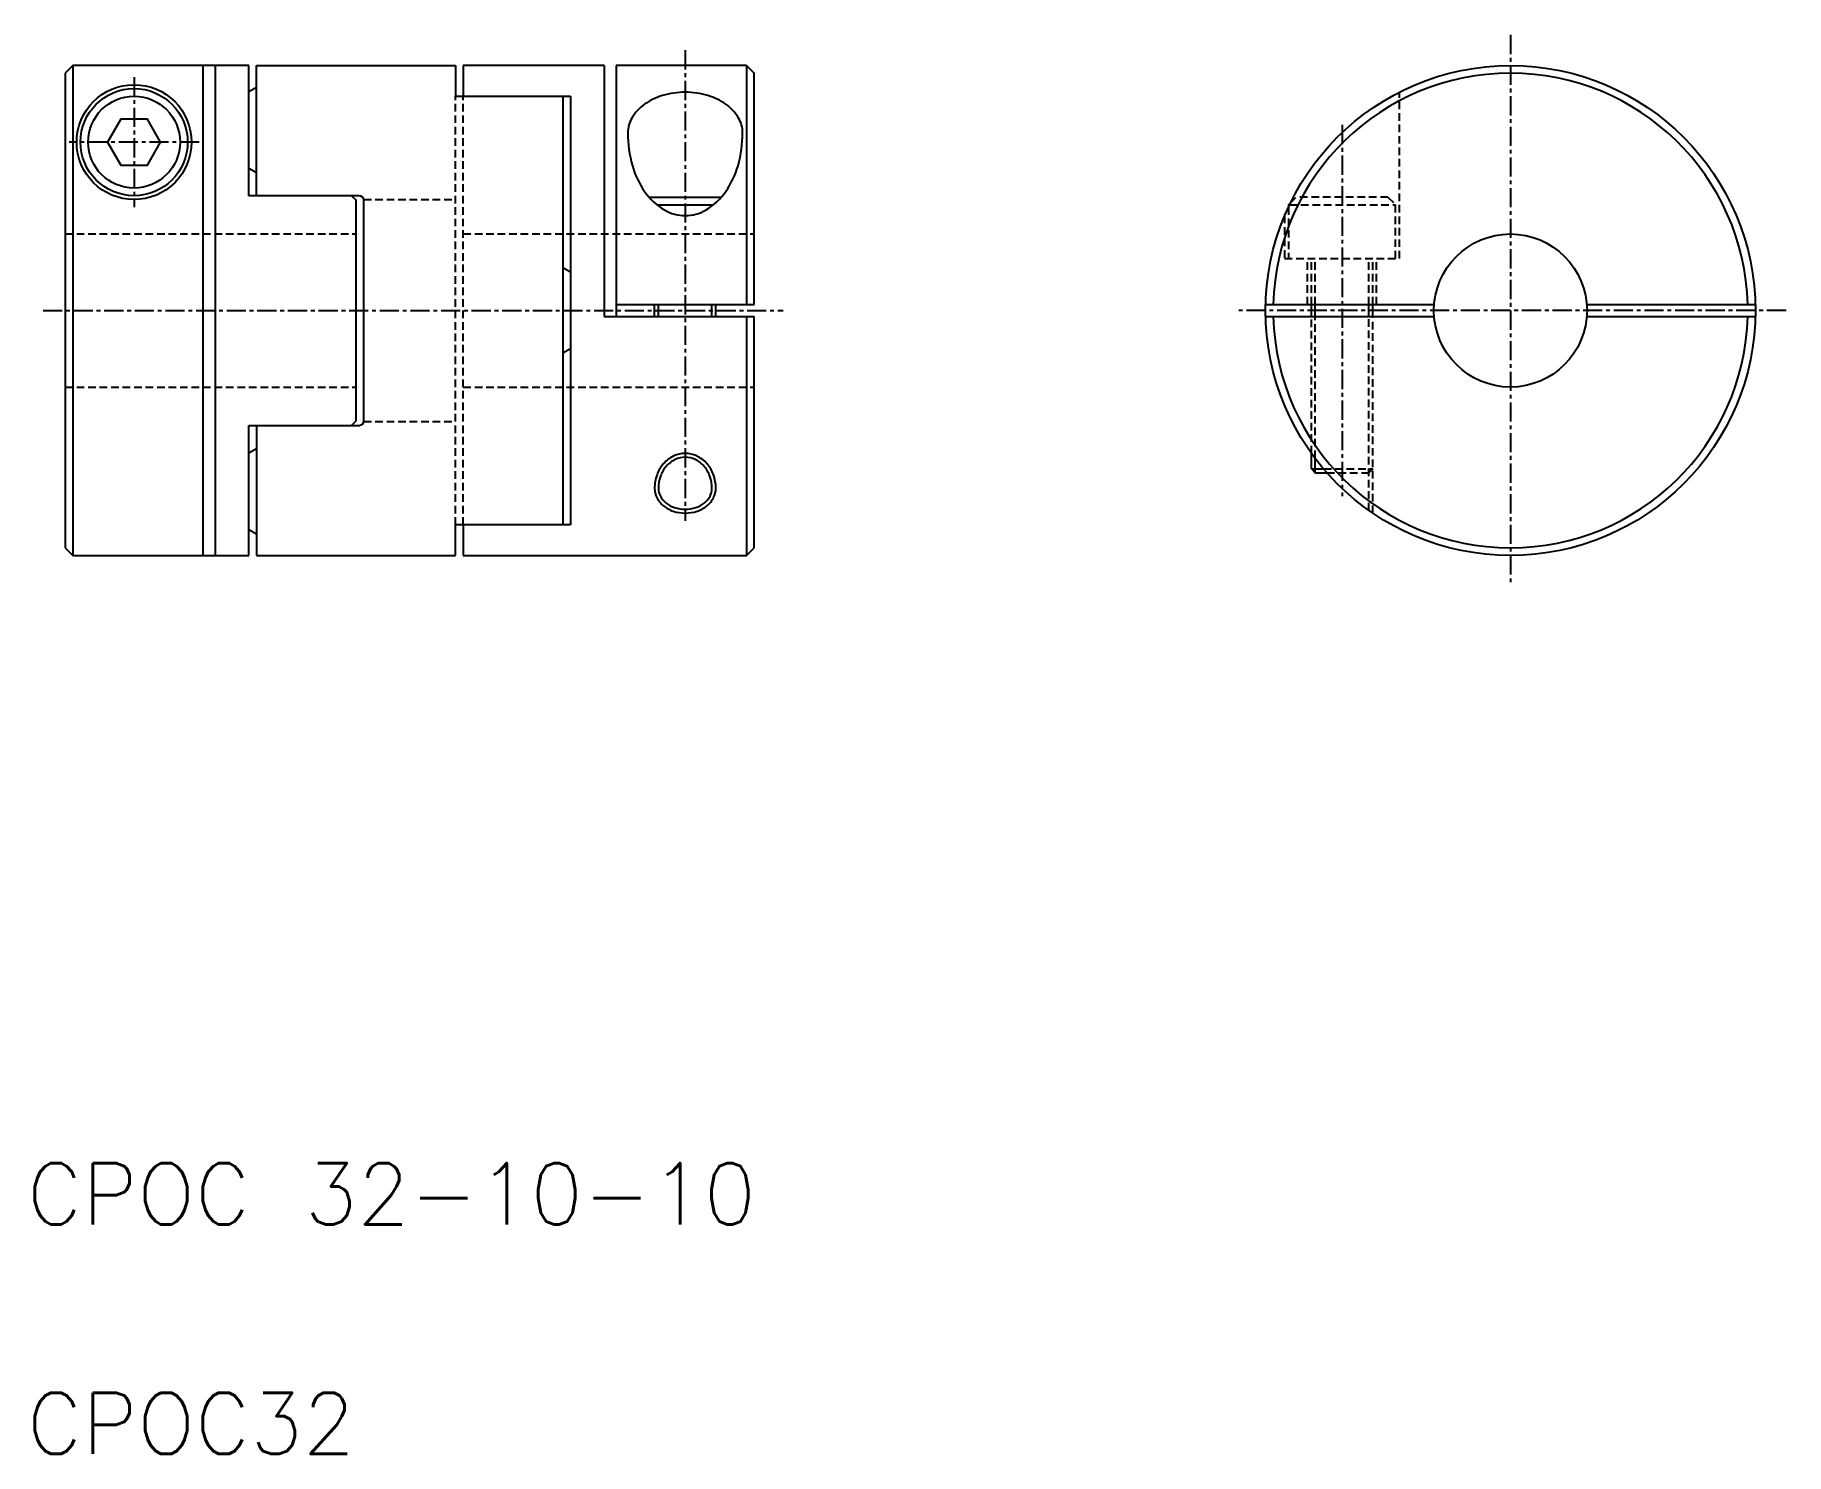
# Model space of a CAD drawing. Extents: x 89 to 204, y 30 to 122.
import ezdxf

# ---------------------------------------------------------------- set-up
doc = ezdxf.new("R2010")
doc.units = 0
doc.linetypes.add('CENTER', pattern=[2, 1.25, -0.25, 0.25, -0.25])
doc.linetypes.add('DASHED', pattern=[0.75, 0.5, -0.25])
doc.layers.get('0').update_dxf_attribs({"linetype": 'CONTINUOUS'})
doc.layers.add('CENTER', color=1, linetype='CENTER')
doc.styles.get("Standard").update_dxf_attribs({"font": 'txt.shx'})

msp = doc.modelspace()

# ---------------------------------------------------------------- linework, layer by layer
at = {"color": 7, "linetype": 'CONTINUOUS'}
for p, q in [((91.76, 120.28), (91.26, 119.78)), ((91.76, 120.28), (91.76, 88.28)), ((103.26, 120.28), (91.76, 120.28)), ((100.26, 120.28), (100.26, 88.28)), ((101.06, 120.28), (101.06, 88.28)), ((103.26, 111.78), (103.26, 120.28)), ((103.76, 120.28), (116.76, 120.28)), ((103.76, 111.78), (103.76, 120.28)), ((116.76, 120.28), (116.76, 118.28)), ((126.46, 120.28), (117.26, 120.28)), ((117.26, 120.28), (117.26, 118.28)), ((126.46, 120.28), (126.46, 103.88)), ((135.76, 120.28), (127.26, 120.28)), ((127.26, 120.28), (127.26, 103.88)), ((135.76, 120.28), (135.76, 104.68)), ((135.76, 120.28), (136.26, 119.78)), ((91.26, 119.78), (91.26, 88.78)), ((136.26, 104.68), (136.26, 119.78)), ((103.26, 118.58), (103.76, 118.86)), ((116.76, 118.28), (124.26, 118.28)), ((123.76, 118.28), (123.76, 90.28)), ((124.26, 118.28), (124.26, 90.28)), ((103.26, 113.58), (103.76, 113.29)), ((110.46, 111.78), (103.26, 111.78)), ((109.96, 111.78), (110.26, 111.48)), ((110.26, 97.08), (110.26, 111.48)), ((110.76, 97.08), (110.76, 111.48)), ((129.41, 111.68), (134.11, 111.68)), ((129.94, 111.18), (133.59, 111.18)), ((171.17, 111.18), (171.29, 111.3)), ((171.17, 111.18), (171.23, 111.18)), ((171.17, 111.18), (171.17, 111.04)), ((124.26, 106.78), (123.76, 107.06)), ((127.26, 104.68), (136.26, 104.68)), ((129.76, 103.88), (129.76, 104.68)), ((133.76, 103.88), (133.76, 104.68)), ((169.67, 104.68), (180.68, 104.68)), ((172.67, 103.88), (172.67, 104.68)), ((176.67, 103.88), (176.67, 104.68)), ((190.65, 104.68), (201.66, 104.68)), ((126.46, 103.88), (136.26, 103.88)), ((135.76, 103.88), (135.76, 88.28)), ((136.26, 88.78), (136.26, 103.88)), ((169.67, 103.88), (180.68, 103.88)), ((190.65, 103.88), (201.66, 103.88)), ((124.26, 101.78), (123.76, 101.49)), ((103.26, 88.28), (103.26, 96.78)), ((103.26, 96.78), (110.46, 96.78)), ((103.76, 96.78), (103.76, 88.28)), ((109.96, 96.78), (110.26, 97.08)), ((103.26, 94.98), (103.76, 95.26)), ((172.67, 93.93), (172.67, 94.95)), ((172.67, 93.93), (173.47, 93.93)), ((172.67, 93.93), (172.92, 93.68)), ((172.92, 93.68), (173.68, 93.68)), ((103.26, 92.53), (103.26, 92.53)), ((103.26, 90.4), (103.26, 90.4)), ((103.26, 89.98), (103.76, 89.69)), ((124.26, 90.28), (116.76, 90.28)), ((116.76, 88.28), (116.76, 90.28)), ((117.26, 90.28), (117.26, 88.28)), ((91.26, 88.78), (91.76, 88.28)), ((91.76, 88.28), (103.26, 88.28)), ((103.76, 88.28), (116.76, 88.28)), ((117.26, 88.28), (135.76, 88.28)), ((135.76, 88.28), (136.26, 88.78))]:
    msp.add_line(p, q, dxfattribs=at)
at = {"color": 3, "linetype": 'DASHED'}
for p, q in [((116.76, 90.28), (116.76, 118.28)), ((117.26, 90.28), (117.26, 118.28)), ((178.42, 107.68), (178.42, 118.54)), ((110.76, 111.53), (116.76, 111.53)), ((171.17, 111.04), (171.17, 107.68)), ((171.23, 111.18), (178.17, 111.18)), ((171.29, 111.3), (171.67, 111.68)), ((177.67, 111.68), (171.67, 111.68)), ((177.67, 111.68), (178.17, 111.18)), ((178.17, 107.68), (178.17, 111.18)), ((170.92, 110.48), (170.92, 107.68)), ((91.26, 109.28), (110.26, 109.28)), ((117.26, 109.28), (136.26, 109.28)), ((170.92, 107.68), (178.42, 107.68)), ((172.42, 104.68), (172.42, 107.68)), ((172.67, 104.68), (172.67, 107.68)), ((172.92, 104.68), (172.92, 107.68)), ((176.42, 104.68), (176.42, 107.68)), ((176.67, 104.68), (176.67, 107.68)), ((176.92, 104.68), (176.92, 107.68)), ((172.67, 94.95), (172.67, 103.88)), ((172.92, 94.64), (172.92, 103.88)), ((176.42, 91.22), (176.42, 103.88)), ((176.67, 91.05), (176.67, 103.88)), ((91.26, 99.28), (110.26, 99.28)), ((117.26, 99.28), (136.26, 99.28)), ((110.76, 97.03), (116.76, 97.03)), ((173.47, 93.93), (176.67, 93.93)), ((176.67, 93.93), (176.42, 93.68)), ((173.68, 93.68), (176.42, 93.68))]:
    msp.add_line(p, q, dxfattribs=at)
at = {"color": 3, "linetype": 'CONTINUOUS'}
for p, q in [((130.01, 103.88), (130.01, 104.68)), ((133.51, 103.88), (133.51, 104.68)), ((172.92, 103.88), (172.92, 104.68)), ((176.42, 103.88), (176.42, 104.68)), ((172.92, 93.68), (172.92, 94.64))]:
    msp.add_line(p, q, dxfattribs=at)
at = {"color": 7, "linetype": 'CONTINUOUS'}
for points in [[(135.51, 115.9, 0.133745), (135.25, 116.85, 0.106795), (134.41, 117.76, 0.082604), (133.25, 118.32, 0.071054), (131.76, 118.54, 0.071054), (130.28, 118.32, 0.082604), (129.11, 117.76, 0.106795), (128.27, 116.85, 0.133745), (128.01, 115.9, 0.133745)], [(128.01, 115.9, 0.06989), (128.31, 113.74, 0.081719), (129.11, 112.06, 0.106928), (130.41, 110.85, 0.135685), (131.76, 110.48, 0.135685), (133.12, 110.85, 0.106928), (134.41, 112.06, 0.081719), (135.21, 113.74, 0.06989), (135.51, 115.9, 0.06989)], [(133.51, 92.66, 0.085562), (133.37, 93.45, 0.092163), (133, 94.1, 0.103348), (132.42, 94.55, 0.112936), (131.76, 94.7, 0.112936), (131.11, 94.55, 0.103348), (130.52, 94.1, 0.092163), (130.15, 93.45, 0.085562), (130.01, 92.66, 0.085562)], [(130.01, 92.66, 0.123039), (130.14, 92.16, 0.105503), (130.52, 91.7, 0.087527), (131.07, 91.41, 0.078015), (131.76, 91.3, 0.078015), (132.45, 91.41, 0.087527), (133, 91.7, 0.105503), (133.39, 92.16, 0.123039), (133.51, 92.66, 0.123039)]]:
    msp.add_lwpolyline(points, format="xyb", dxfattribs=at)
msp.add_lwpolyline([(94.9, 116.78), (94.03, 115.28), (94.9, 113.78), (96.63, 113.78), (97.49, 115.28), (96.63, 116.78)], close=True, dxfattribs=at)
at = {"color": 3, "linetype": 'CONTINUOUS'}
for points in [[(133.76, 92.66, 0.086996), (133.61, 93.55, 0.092964), (133.18, 94.28, 0.10287), (132.51, 94.78, 0.111169), (131.76, 94.95, 0.111169), (131.01, 94.78, 0.10287), (130.35, 94.28, 0.092964), (129.92, 93.55, 0.086996), (129.76, 92.66, 0.086996)], [(129.76, 92.66, 0.119367), (129.91, 92.06, 0.10483), (130.35, 91.52, 0.089219), (130.98, 91.17, 0.080636), (131.76, 91.05, 0.080636), (132.55, 91.17, 0.089219), (133.18, 91.52, 0.10483), (133.62, 92.06, 0.119367), (133.76, 92.66, 0.119367)]]:
    msp.add_lwpolyline(points, format="xyb", dxfattribs=at)
at = {"color": 7, "linetype": 'CONTINUOUS'}
for centre, radius in [((185.67, 104.28), 16), ((95.76, 115.28), 3.75), ((95.76, 115.28), 3.5), ((95.76, 115.28), 3), ((185.67, 104.28), 5)]:
    msp.add_circle(centre, radius, dxfattribs=at)
for centre, radius, start, end in [((185.67, 104.28), 15.5, 1.4788, 178.5212), ((110.46, 111.48), 0.3, 0, 90), ((185.67, 104.28), 15.5, 181.4788, 358.5212), ((110.46, 97.08), 0.3, 270, 0)]:
    msp.add_arc(centre, radius, start, end, dxfattribs=at)
at = {"layer": 'CENTER', "color": 1, "linetype": 'CENTER'}
for p, q in [((131.76, 121.28), (131.76, 90.55)), ((185.67, 122.28), (185.67, 86.28)), ((95.76, 119.53), (95.76, 111.03)), ((174.67, 116.4), (174.67, 92.16)), ((100.01, 115.28), (91.51, 115.28)), ((89.81, 104.28), (138.16, 104.28)), ((203.67, 104.28), (167.67, 104.28))]:
    msp.add_line(p, q, dxfattribs=at)

# ---------------------------------------------------------------- texts
at = {"color": 7, "linetype": 'CONTINUOUS'}
for s, p in [('CPOC 32-10-10', (88.77, 44.59)), ('CPOC32', (88.77, 29.59))]:
    msp.add_text(s, height=4, dxfattribs=at).set_placement(p)

doc.saveas('drawing.dxf')
